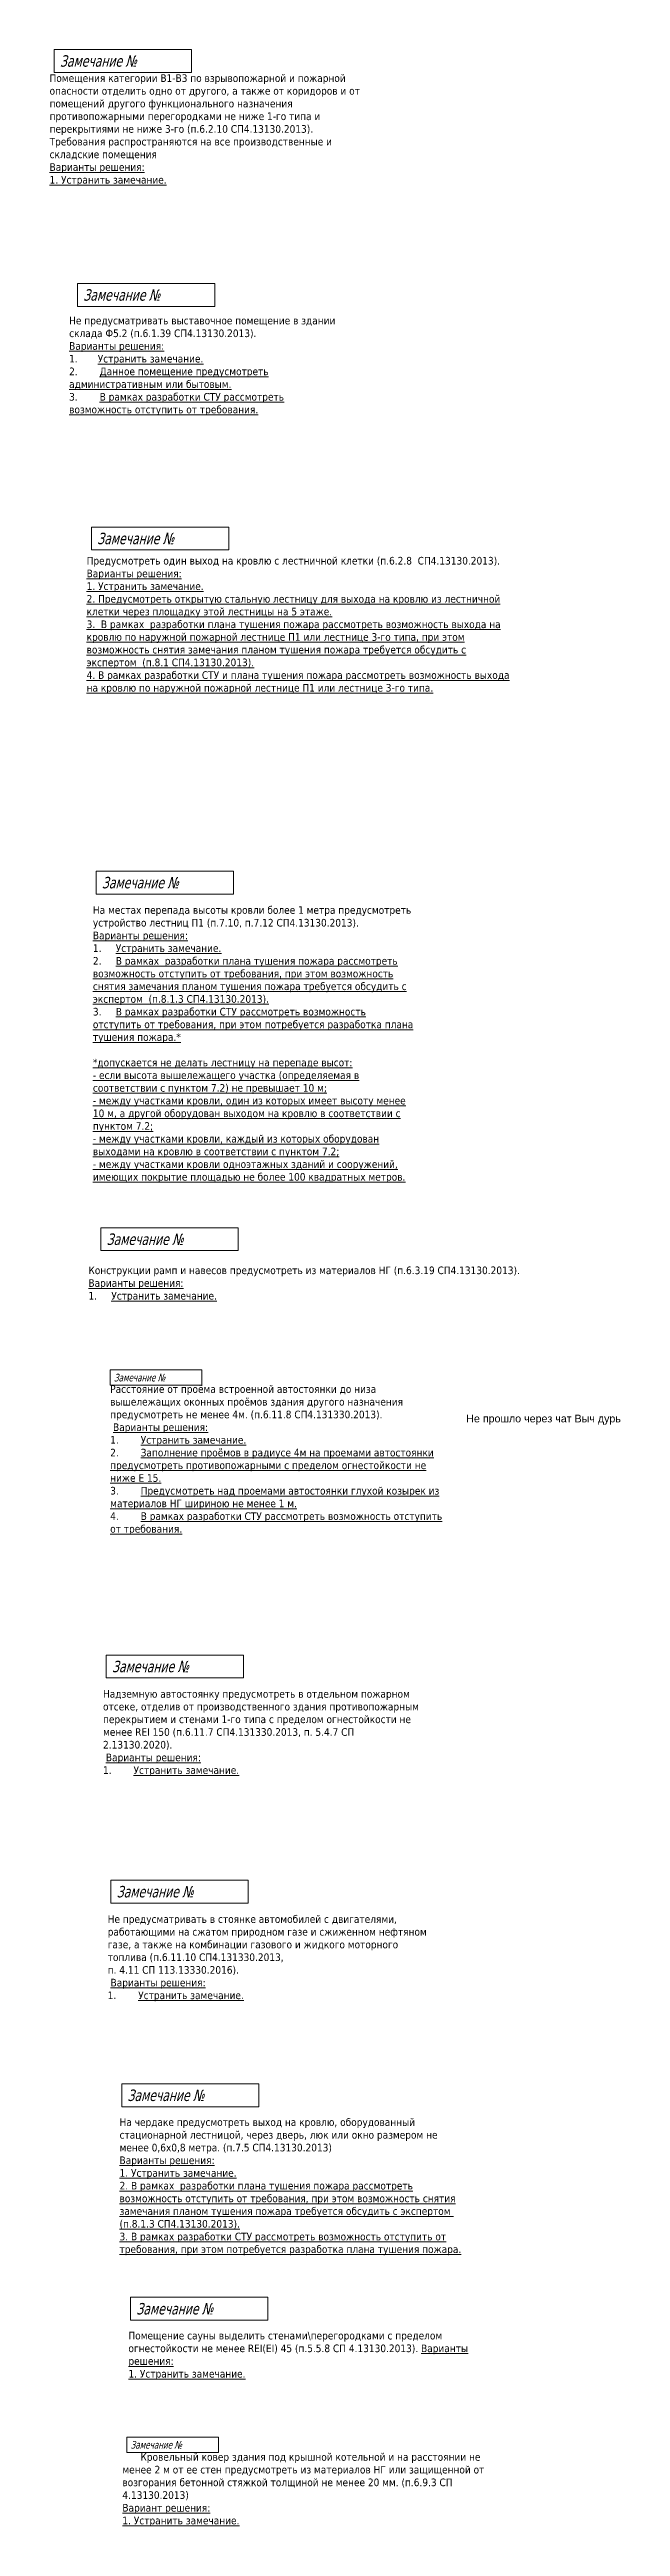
# Model space of a CAD drawing. Header units: millimetres. Extents: x -204396 to 1997851, y -2958255 to 237418.
# Drawn here: x 383018 to 427935, y -1158662 to -963683 of the extents above; entities that cross this region are included whole.
import ezdxf

# ---------------------------------------------------------------- set-up
doc = ezdxf.new("R2010")
doc.units = ezdxf.units.MM
doc.layers.add('экспертиза', color=1, linetype='Continuous', lineweight=0)
doc.styles.get("Standard").update_dxf_attribs({"font": 'arial.ttf'})
doc.styles.add('ЭКСПЕРТИЗА', font='tahoma.ttf')

msp = doc.modelspace()

# ---------------------------------------------------------------- linework, layer by layer
at = {"layer": 'экспертиза', "lineweight": 0}
for points in [[(383385, -963683), (394185, -963683), (394185, -965483), (383385, -965483), (383385, -963683)], [(385222, -982101), (396022, -982101), (396022, -983901), (385222, -983901), (385222, -982101)], [(386318, -1001272), (397118, -1001272), (397118, -1003072), (386318, -1003072), (386318, -1001272)], [(386684, -1028361), (397484, -1028361), (397484, -1030161), (386684, -1030161), (386684, -1028361)], [(387058, -1056433), (397858, -1056433), (397858, -1058233), (387058, -1058233), (387058, -1056433)], [(387482, -1090066), (398282, -1090066), (398282, -1091866), (387482, -1091866), (387482, -1090066)], [(387849, -1107792), (398649, -1107792), (398649, -1109592), (387849, -1109592), (387849, -1107792)], [(388696, -1123820), (399496, -1123820), (399496, -1125620), (388696, -1125620), (388696, -1123820)], [(389395, -1140624), (400195, -1140624), (400195, -1142424), (389395, -1142424), (389395, -1140624)]]:
    msp.add_lwpolyline(points, dxfattribs=at)
at = {"layer": 'экспертиза', "color": 2, "ltscale": 2}
msp.add_lwpolyline([(387788, -1067627), (394988, -1067627), (394988, -1068827), (387788, -1068827), (387788, -1067627)], dxfattribs=at)
at = {"layer": 'экспертиза', "ltscale": 777}
msp.add_lwpolyline([(389101, -1151634), (396301, -1151634), (396301, -1152834), (389101, -1152834), (389101, -1151634)], dxfattribs=at)

# ---------------------------------------------------------------- texts
at = {"layer": 'экспертиза', "lineweight": 0, "style": 'ЭКСПЕРТИЗА', "oblique": 14.99998, "width": 0.8}
for p in [(383835, -965033), (385672, -983451), (386768, -1002622), (387134, -1029711), (387508, -1057783), (387932, -1091416), (388299, -1109142), (389146, -1125170), (389845, -1141974)]:
    msp.add_text('Замечание №', height=900, dxfattribs=at).set_placement(p)
at = {"layer": 'экспертиза', "color": 2, "ltscale": 2, "style": 'ЭКСПЕРТИЗА', "oblique": 14.99998, "width": 0.8}
msp.add_text('Замечание № ', height=600, dxfattribs=at).set_placement((388088, -1068527))
at = {"layer": 'экспертиза', "ltscale": 777, "style": 'ЭКСПЕРТИЗА', "oblique": 14.99998, "width": 0.8}
msp.add_text('Замечание № ', height=600, dxfattribs=at).set_placement((389401, -1152534))
at = {"layer": 'экспертиза', "lineweight": 0, "ltscale": 100, "char_height": 600, "attachment_point": 1, "style": 'ЭКСПЕРТИЗА'}
for s, insert, width in [('Помещения категории В1-В3 по взрывопожарной и пожарной опасности отделить одно от другого, а также от коридоров и от помещений другого функционального назначения противопожарными перегородками не ниже 1-го типа и перекрытиями не ниже 3-го (п.6.2.10 СП4.13130.2013).\\PТребования распространяются на все производственные и складские помещения\\P{\\L\\C6;Варианты решения:\\P1. Устранить замечание.}', (383020, -965633), 26265.23), ('Предусмотреть один выход на кровлю с лестничной клетки (п.6.2.8  СП4.13130.2013).\\P{\\L\\C6;Варианты решения:\\P1. Устранить замечание.\\P2. Предусмотреть открытую стальную лестницу для выхода на кровлю из лестничной клетки через площадку этой лестницы на 5 этаже.\\P3.  В рамках  разработки плана тушения пожара рассмотреть возможность выхода на кровлю по наружной пожарной лестнице П1 или лестнице 3-го типа, при этом возможность снятия замечания планом тушения пожара требуется обсудить с экспертом  (п.8.1 СП4.13130.2013).\\P4. В рамках разработки СТУ и плана тушения пожара рассмотреть возможность выхода на кровлю по наружной пожарной лестнице П1 или лестнице 3-го типа.}', (385934, -1003623), 33739.3), ('На местах перепада высоты кровли более 1 метра предусмотреть устройство лестниц П1 (п.7.10, п.7.12 СП4.13130.2013).\\P{\\L\\C6;Варианты решения:\\P\\pt1800;\\l1.^I\\LУстранить замечание.\\P\\l\\C2;2.^I\\LВ рамках  разработки плана тушения пожара рассмотреть возможность отступить от требования, при этом возможность снятия замечания планом тушения пожара требуется обсудить с экспертом  (п.8.1.3 СП4.13130.2013).\\P\\l3.^I\\LВ рамках разработки СТУ рассмотреть возможность отступить от требования, при этом потребуется разработка плана тушения пожара.*\\C6;\\P\\pi1417.5,t3205.002;\\P\\pi0,tz;\\C2;*допускается не делать лестницу на перепаде высот:\\P- если высота вышележащего участка (определяемая в соответствии с пунктом 7.2) не превышает 10 м;\\P- между участками кровли, один из которых имеет высоту менее 10 м, а другой оборудован выходом на кровлю в соответствии с пунктом 7.2;\\P- между участками кровли, каждый из которых оборудован выходами на кровлю в соответствии с пунктом 7.2;\\P- между участками кровли одноэтажных зданий и сооружений, имеющих покрытие площадью не более 100 квадратных метров.}', (386427, -1031118), 25338.67), ('Конструкции рамп и навесов предусмотреть из материалов НГ (п.6.3.19 СП4.13130.2013).\\P{\\L\\C6;Варианты решения:\\P\\pi-1800,l1800,t1800;\\l1.^I\\LУстранить замечание.}', (386076, -1059481), 36597.53), ('Надземную автостоянку предусмотреть в отдельном пожарном отсеке, отделив от производственного здания противопожарным перекрытием и стенами 1-го типа с пределом огнестойкости не менее REI 150 (п.6.11.7 СП4.131330.2013, п. 5.4.7 СП 2.13130.2020).\\P {\\L\\C6;Варианты решения:\\P\\l1.^I\\LУстранить замечание.}', (387225, -1092823), 25338.67), ('Не предусматривать в стоянке автомобилей с двигателями,\\Pработающими на сжатом природном газе и сжиженном нефтяном газе, а также на комбинации газового и жидкого моторного топлива (п.6.11.10 СП4.131330.2013, \\P{\\C2;п. 4.11 СП 113.13330.2016}).\\P {\\L\\C6;Варианты решения:\\P\\l1.^I\\LУстранить замечание.}', (387593, -1110550), 25338.67), ('\\pi1420.002;Кровельный ковер здания под крышной котельной и на расстоянии не менее 2 м от ее стен предусмотреть из материалов НГ или защищенной от возгорания бетонной стяжкой толщиной не менее 20 мм. {\\A1;(п.6.9.3 СП 4.13130.2013)\\P\\pi0;\\H0.99999x;\\L\\C6;Вариант решения:\\P1. Устранить замечание.}', (388747, -1152890), 29497.18)]:
    msp.add_mtext(s, dxfattribs=dict(at, insert=insert, width=width))
at = {"layer": 'экспертиза', "lineweight": 0, "insert": (384559, -984717), "char_height": 600, "width": 22002.59, "attachment_point": 1, "style": 'ЭКСПЕРТИЗА'}
msp.add_mtext('Не предусматривать выставочное помещение в здании склада Ф5.2 (п.6.1.39 СП4.13130.2013).\\P{\\L\\C6;Варианты решения: \\P\\l1.       \\LУстранить замечание.\\P\\l2.^I\\LДанное помещение предусмотреть административным или бытовым.\\P\\H1x;\\l3.^I\\LВ рамках разработки СТУ рассмотреть возможность отступить от требования. }', dxfattribs=at)
at = {"layer": 'экспертиза', "color": 2, "lineweight": 0, "ltscale": 100, "insert": (387788, -1068827), "char_height": 600, "width": 26050.21, "attachment_point": 1, "style": 'ЭКСПЕРТИЗА'}
msp.add_mtext('Расстояние от проёма встроенной автостоянки до низа вышележащих оконных проёмов здания другого назначения предусмотреть не менее 4м. (п.6.11.8 СП4.131330.2013).\\P {\\L\\C6;Варианты решения:\\P\\l1.^I\\LУстранить замечание.\\P\\l2.^I\\LЗаполнение проёмов в радиусе 4м на проемами автостоянки предусмотреть противопожарными с пределом огнестойкости не ниже E 15.\\P\\l3.^I\\LПредусмотреть над проемами автостоянки глухой козырек из материалов НГ шириною не менее 1 м.\\P\\l4.^I\\LВ рамках разработки СТУ рассмотреть возможность отступить от требования. }', dxfattribs=at)
at = {"layer": 'экспертиза', "color": 2, "insert": (415805, -1071148), "char_height": 600, "width": 14933.92, "attachment_point": 1}
msp.add_mtext('Не прошло через чат Выч дурь', dxfattribs=at)
at = {"layer": 'экспертиза', "lineweight": 0, "transparency": 33554687, "char_height": 600, "width": 27214.38, "attachment_point": 1, "style": 'ЭКСПЕРТИЗА'}
for s, insert in [('На чердаке предусмотреть выход на кровлю, оборудованный стационарной лестницой, через дверь, люк или окно размером не менее 0,6x0,8 метра. (п.7.5 СП4.13130.2013)\\P{\\L\\C6;Варианты решения: \\P1. Устранить замечание.\\P2. В рамках  разработки плана тушения пожара рассмотреть возможность отступить от требования, при этом возможность снятия замечания планом тушения пожара требуется обсудить с экспертом  (п.8.1.3 СП4.13130.2013).\\P3. В рамках разработки СТУ рассмотреть возможность отступить от требования, при этом потребуется разработка плана тушения пожара.}', (388524, -1126535)), ('Помещение сауны выделить стенами\\\\перегородками с пределом огнестойкости не менее REI(EI) 45 (п.5.5.8 СП 4.13130.2013). {\\L\\C6;Варианты решения: \\P1. Устранить замечание.}', (389223, -1143339))]:
    msp.add_mtext(s, dxfattribs=dict(at, insert=insert))

doc.saveas('drawing.dxf')
